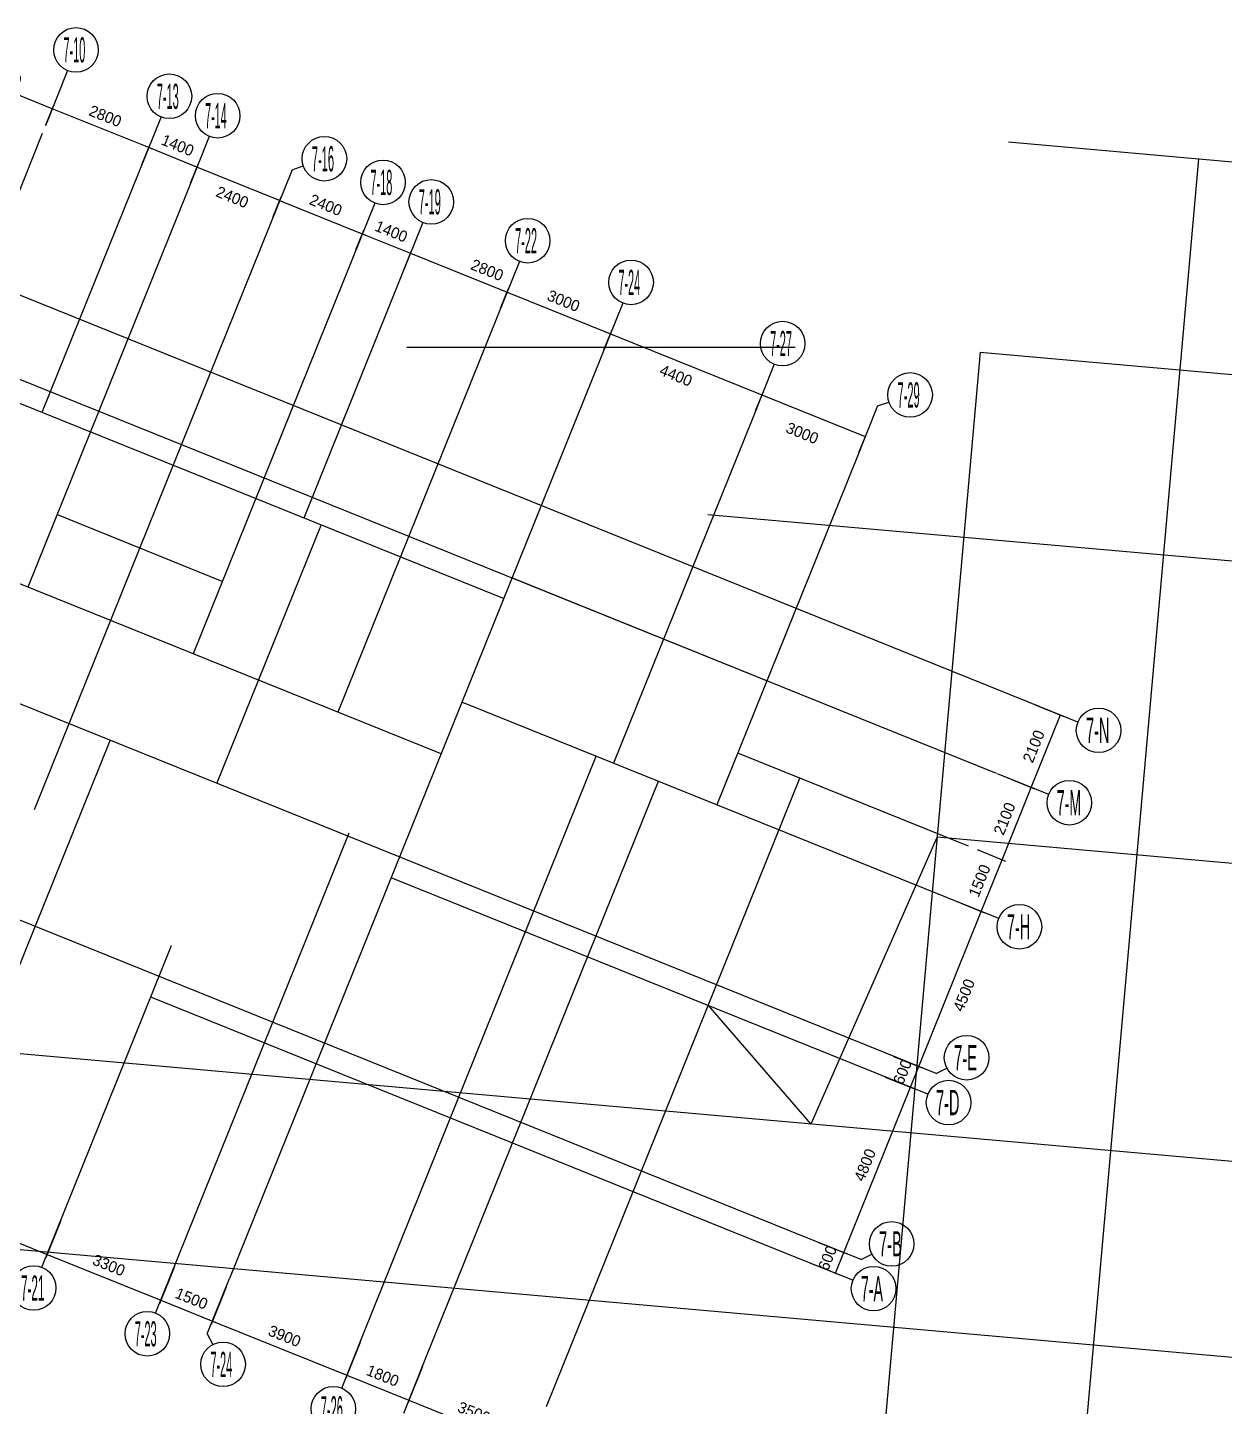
# Model space of a CAD drawing. Extents: x 471867 to 669967, y 35268 to 238913.
# Drawn here: x 544747 to 576969, y 60082 to 97192 of the extents above; entities that cross this region are included whole.
import ezdxf

# ---------------------------------------------------------------- set-up
doc = ezdxf.new("R2010")
doc.units = 0
doc.header["$LTSCALE"] = 100
doc.header["$MEASUREMENT"] = 0
doc.layers.add('DOTE', color=253, linetype='Continuous')
doc.layers.add('L-AXIS', color=3, linetype='Continuous')
doc.styles.add('hztxt2', font='hztxt2')
doc.dimstyles.get("Standard").update_dxf_attribs({"dimtxt": 300, "dimasz": 100, "dimexe": 100, "dimexo": 250, "dimgap": 100, "dimtad": 0, "dimtoh": 1, "dimdec": 0, "dimdsep": 46, "dimcen": 0.09, "dimclrt": 7, "dimadec": 0, "dimazin": 0, "dimtfac": 1, "dimtdec": 4, "dimtofl": 0, "dimtmove": 0, "dimatfit": 3, "dimfxl": 1, "dimtolj": 1, "dimtzin": 0, "dimarcsym": 0})

# ---------------------------------------------------------------- blocks, each defined once
blk = doc.blocks.new('*D284')
at = {"layer": 'L-AXIS', "color": 0, "linetype": 'ByBlock', "lineweight": -2}
for p, q in [((570308, 75068), (571075, 74759)), ((570421, 73405), (570982, 74796)), ((569747, 73677), (570514, 73367))]:
    blk.add_line(p, q, dxfattribs=at)
for points in [[(570982, 74796), (570960, 74697), (570929, 74710)], [(570421, 73405), (570443, 73504), (570474, 73491)]]:
    blk.add_solid(points, dxfattribs=at)
at = {"layer": 'L-AXIS', "color": 7, "linetype": 'Continuous', "lineweight": -2, "insert": (570377, 74231), "char_height": 300, "width": 690, "attachment_point": 5, "rotation": 68.0454, "style": 'hztxt2'}
blk.add_mtext('1500', dxfattribs=at)
blk = doc.blocks.new('*D107')
at = {"layer": 'L-AXIS', "color": 0, "linetype": 'ByBlock', "lineweight": -2}
for p, q in [((571093, 77016), (571860, 76706)), ((570982, 74796), (571767, 76744)), ((570308, 75068), (571075, 74759))]:
    blk.add_line(p, q, dxfattribs=at)
for points in [[(571767, 76744), (571745, 76645), (571714, 76657)], [(570982, 74796), (571004, 74895), (571035, 74883)]]:
    blk.add_solid(points, dxfattribs=at)
at = {"layer": 'L-AXIS', "color": 7, "linetype": 'Continuous', "lineweight": -2, "insert": (571050, 75901), "char_height": 300, "width": 775, "attachment_point": 5, "rotation": 68.0454, "style": 'hztxt2'}
blk.add_mtext('2100', dxfattribs=at)
blk = doc.blocks.new('*D186')
at = {"layer": 'L-AXIS', "color": 0, "linetype": 'ByBlock', "lineweight": -2}
for p, q in [((569747, 73677), (570514, 73367)), ((568739, 69231), (570421, 73405)), ((568064, 69503), (568831, 69194))]:
    blk.add_line(p, q, dxfattribs=at)
for points in [[(570421, 73405), (570399, 73306), (570368, 73318)], [(568739, 69231), (568761, 69330), (568792, 69318)]]:
    blk.add_solid(points, dxfattribs=at)
at = {"layer": 'L-AXIS', "color": 7, "linetype": 'Continuous', "lineweight": -2, "insert": (569957, 71152), "char_height": 300, "width": 790, "attachment_point": 5, "rotation": 68.0454, "style": 'hztxt2'}
blk.add_mtext('4500', dxfattribs=at)
blk = doc.blocks.new('*D30')
at = {"layer": 'L-AXIS', "color": 0, "linetype": 'ByBlock', "lineweight": -2}
for p, q in [((550093, 63290), (549689, 62287)), ((549726, 62379), (553343, 60921)), ((553711, 61832), (553306, 60828))]:
    blk.add_line(p, q, dxfattribs=at)
for points in [[(549726, 62379), (549825, 62357), (549813, 62326)], [(553343, 60921), (553244, 60943), (553257, 60974)]]:
    blk.add_solid(points, dxfattribs=at)
at = {"layer": 'L-AXIS', "color": 7, "linetype": 'Continuous', "lineweight": -2, "insert": (551666, 61975), "char_height": 300, "width": 775, "attachment_point": 5, "rotation": 338.0454, "style": 'hztxt2'}
blk.add_mtext('3900', dxfattribs=at)
blk = doc.blocks.new('_AXISO')
blk.add_circle((0, 0), 0.5)
blk = doc.blocks.new('*D317')
at = {"layer": 'L-AXIS', "color": 0, "linetype": 'ByBlock', "lineweight": -2}
for p, q in [((545642, 65085), (545237, 64081)), ((545274, 64174), (548335, 62940)), ((548702, 63851), (548298, 62847))]:
    blk.add_line(p, q, dxfattribs=at)
for points in [[(545274, 64174), (545373, 64152), (545361, 64121)], [(548335, 62940), (548236, 62962), (548249, 62993)]]:
    blk.add_solid(points, dxfattribs=at)
at = {"layer": 'L-AXIS', "color": 7, "linetype": 'Continuous', "lineweight": -2, "insert": (546936, 63882), "char_height": 300, "width": 780, "attachment_point": 5, "rotation": 338.0454, "style": 'hztxt2'}
blk.add_mtext('3300', dxfattribs=at)
blk = doc.blocks.new('*D173')
at = {"layer": 'L-AXIS', "color": 0, "linetype": 'ByBlock', "lineweight": -2}
for p, q in [((542303, 66431), (541898, 65427)), ((541935, 65520), (545274, 64174)), ((545642, 65085), (545237, 64081))]:
    blk.add_line(p, q, dxfattribs=at)
for points in [[(541935, 65520), (542034, 65498), (542022, 65467)], [(545274, 64174), (545175, 64196), (545188, 64227)]]:
    blk.add_solid(points, dxfattribs=at)
at = {"layer": 'L-AXIS', "color": 7, "linetype": 'Continuous', "lineweight": -2, "insert": (543873, 65379), "char_height": 300, "width": 775, "attachment_point": 5, "rotation": 338.0454, "style": 'hztxt2'}
blk.add_mtext('3600', dxfattribs=at)
blk = doc.blocks.new('*D117')
at = {"layer": 'L-AXIS', "color": 0, "linetype": 'ByBlock', "lineweight": -2}
for p, q in [((548702, 63851), (548298, 62847)), ((550093, 63290), (549689, 62287)), ((548335, 62940), (549726, 62379))]:
    blk.add_line(p, q, dxfattribs=at)
for points in [[(548335, 62940), (548434, 62918), (548422, 62887)], [(549726, 62379), (549627, 62401), (549640, 62432)]]:
    blk.add_solid(points, dxfattribs=at)
at = {"layer": 'L-AXIS', "color": 7, "linetype": 'Continuous', "lineweight": -2, "insert": (549162, 62984), "char_height": 300, "width": 690, "attachment_point": 5, "rotation": 338.0454, "style": 'hztxt2'}
blk.add_mtext('1500', dxfattribs=at)
blk = doc.blocks.new('*D119')
at = {"layer": 'L-AXIS', "color": 0, "linetype": 'ByBlock', "lineweight": -2}
for p, q in [((555380, 61159), (554976, 60155)), ((555013, 60248), (558259, 58940)), ((558626, 59851), (558222, 58847))]:
    blk.add_line(p, q, dxfattribs=at)
for points in [[(555013, 60248), (555112, 60226), (555099, 60195)], [(558259, 58940), (558160, 58962), (558173, 58992)]]:
    blk.add_solid(points, dxfattribs=at)
at = {"layer": 'L-AXIS', "color": 7, "linetype": 'Continuous', "lineweight": -2, "insert": (556767, 59919), "char_height": 300, "width": 780, "attachment_point": 5, "rotation": 338.0454, "style": 'hztxt2'}
blk.add_mtext('3500', dxfattribs=at)
blk = doc.blocks.new('*D394')
at = {"layer": 'L-AXIS', "color": 0, "linetype": 'ByBlock', "lineweight": -2}
for p, q in [((553711, 61832), (553306, 60828)), ((553343, 60921), (555013, 60248)), ((555380, 61159), (554976, 60155))]:
    blk.add_line(p, q, dxfattribs=at)
for points in [[(553343, 60921), (553442, 60899), (553430, 60868)], [(555013, 60248), (554914, 60270), (554926, 60301)]]:
    blk.add_solid(points, dxfattribs=at)
at = {"layer": 'L-AXIS', "color": 7, "linetype": 'Continuous', "lineweight": -2, "insert": (554309, 60909), "char_height": 300, "width": 690, "attachment_point": 5, "rotation": 338.0454, "style": 'hztxt2'}
blk.add_mtext('1800', dxfattribs=at)
blk = doc.blocks.new('*D425')
at = {"layer": 'L-AXIS', "color": 0, "linetype": 'ByBlock', "lineweight": -2}
for p, q in [((566720, 64223), (568514, 68675)), ((567840, 68947), (568607, 68637)), ((566045, 64495), (566813, 64185))]:
    blk.add_line(p, q, dxfattribs=at)
for points in [[(568514, 68675), (568492, 68576), (568462, 68588)], [(566720, 64223), (566742, 64322), (566773, 64309)]]:
    blk.add_solid(points, dxfattribs=at)
at = {"layer": 'L-AXIS', "color": 7, "linetype": 'Continuous', "lineweight": -2, "insert": (567292, 66580), "char_height": 300, "width": 790, "attachment_point": 5, "rotation": 68.0454, "style": 'hztxt2'}
blk.add_mtext('4800', dxfattribs=at)
blk = doc.blocks.new('*D262')
at = {"layer": 'L-AXIS', "color": 0, "linetype": 'ByBlock', "lineweight": -2}
for p, q in [((566045, 64495), (566813, 64185)), ((566495, 63666), (566720, 64223)), ((565821, 63938), (566588, 63629))]:
    blk.add_line(p, q, dxfattribs=at)
for points in [[(566720, 64223), (566698, 64124), (566667, 64136)], [(566495, 63666), (566517, 63765), (566548, 63753)]]:
    blk.add_solid(points, dxfattribs=at)
at = {"layer": 'L-AXIS', "color": 7, "linetype": 'Continuous', "lineweight": -2, "insert": (566283, 64075), "char_height": 300, "width": 556.67, "attachment_point": 5, "rotation": 68.0454, "style": 'hztxt2'}
blk.add_mtext('600', dxfattribs=at)
blk = doc.blocks.new('*D313')
at = {"layer": 'L-AXIS', "color": 0, "linetype": 'ByBlock', "lineweight": -2}
for p, q in [((568064, 69503), (568831, 69194)), ((568514, 68675), (568739, 69231)), ((567840, 68947), (568607, 68637))]:
    blk.add_line(p, q, dxfattribs=at)
for points in [[(568739, 69231), (568717, 69132), (568686, 69145)], [(568514, 68675), (568536, 68774), (568567, 68761)]]:
    blk.add_solid(points, dxfattribs=at)
at = {"layer": 'L-AXIS', "color": 7, "linetype": 'Continuous', "lineweight": -2, "insert": (568302, 69084), "char_height": 300, "width": 556.67, "attachment_point": 5, "rotation": 68.0454, "style": 'hztxt2'}
blk.add_mtext('600', dxfattribs=at)
blk = doc.blocks.new('*D154')
at = {"layer": 'L-AXIS', "color": 0, "linetype": 'ByBlock', "lineweight": -2}
for p, q in [((554884, 90687), (555095, 91212)), ((555058, 91119), (557655, 90072)), ((557481, 89640), (557692, 90165))]:
    blk.add_line(p, q, dxfattribs=at)
for points in [[(555058, 91119), (555157, 91097), (555144, 91066)], [(557655, 90072), (557556, 90094), (557568, 90125)]]:
    blk.add_solid(points, dxfattribs=at)
at = {"layer": 'L-AXIS', "color": 7, "linetype": 'Continuous', "lineweight": -2, "insert": (557121, 90665), "char_height": 300, "width": 780, "attachment_point": 5, "rotation": 338.0454, "style": 'hztxt2'}
blk.add_mtext('2800', dxfattribs=at)
blk = doc.blocks.new('*D9')
at = {"layer": 'L-AXIS', "color": 0, "linetype": 'ByBlock', "lineweight": -2}
for p, q in [((549133, 93005), (549345, 93530)), ((551534, 92540), (549308, 93437)), ((551359, 92108), (551571, 92633))]:
    blk.add_line(p, q, dxfattribs=at)
for points in [[(549308, 93437), (549407, 93415), (549394, 93384)], [(551534, 92540), (551435, 92562), (551447, 92593)]]:
    blk.add_solid(points, dxfattribs=at)
at = {"layer": 'L-AXIS', "color": 7, "linetype": 'Continuous', "lineweight": -2, "insert": (550259, 92629), "char_height": 300, "width": 785, "attachment_point": 5, "rotation": 338.0454, "style": 'hztxt2'}
blk.add_mtext('2400', dxfattribs=at)
blk = doc.blocks.new('*D377')
at = {"layer": 'L-AXIS', "color": 0, "linetype": 'ByBlock', "lineweight": -2}
for p, q in [((551359, 92108), (551571, 92633)), ((551534, 92540), (553759, 91643)), ((553585, 91211), (553797, 91735))]:
    blk.add_line(p, q, dxfattribs=at)
for points in [[(551534, 92540), (551633, 92518), (551620, 92487)], [(553759, 91643), (553661, 91665), (553673, 91695)]]:
    blk.add_solid(points, dxfattribs=at)
at = {"layer": 'L-AXIS', "color": 7, "linetype": 'Continuous', "lineweight": -2, "insert": (552777, 92416), "char_height": 300, "width": 785, "attachment_point": 5, "rotation": 338.0454, "style": 'hztxt2'}
blk.add_mtext('2400', dxfattribs=at)
blk = doc.blocks.new('*D231')
at = {"layer": 'L-AXIS', "color": 0, "linetype": 'ByBlock', "lineweight": -2}
for p, q in [((553585, 91211), (553797, 91735)), ((553759, 91643), (555058, 91119)), ((554884, 90687), (555095, 91212))]:
    blk.add_line(p, q, dxfattribs=at)
for points in [[(553759, 91643), (553858, 91621), (553846, 91590)], [(555058, 91119), (554959, 91141), (554971, 91172)]]:
    blk.add_solid(points, dxfattribs=at)
at = {"layer": 'L-AXIS', "color": 7, "linetype": 'Continuous', "lineweight": -2, "insert": (554540, 91705), "char_height": 300, "width": 695, "attachment_point": 5, "rotation": 338.0454, "style": 'hztxt2'}
blk.add_mtext('1400', dxfattribs=at)
blk = doc.blocks.new('*D258')
at = {"layer": 'L-AXIS', "color": 0, "linetype": 'ByBlock', "lineweight": -2}
for p, q in [((547835, 93529), (548047, 94053)), ((549308, 93437), (548009, 93961)), ((549133, 93005), (549345, 93530))]:
    blk.add_line(p, q, dxfattribs=at)
for points in [[(548009, 93961), (548108, 93939), (548096, 93908)], [(549308, 93437), (549209, 93459), (549221, 93490)]]:
    blk.add_solid(points, dxfattribs=at)
at = {"layer": 'L-AXIS', "color": 7, "linetype": 'Continuous', "lineweight": -2, "insert": (548789, 94023), "char_height": 300, "width": 695, "attachment_point": 5, "rotation": 338.0454, "style": 'hztxt2'}
blk.add_mtext('1400', dxfattribs=at)
blk = doc.blocks.new('*D94')
at = {"layer": 'L-AXIS', "color": 0, "linetype": 'ByBlock', "lineweight": -2}
for p, q in [((542456, 95697), (542667, 96222)), ((545412, 95007), (542630, 96129)), ((545238, 94575), (545450, 95100))]:
    blk.add_line(p, q, dxfattribs=at)
for points in [[(542630, 96129), (542729, 96107), (542716, 96076)], [(545412, 95007), (545313, 95029), (545326, 95060)]]:
    blk.add_solid(points, dxfattribs=at)
at = {"layer": 'L-AXIS', "color": 7, "linetype": 'Continuous', "lineweight": -2, "insert": (544152, 95893), "char_height": 300, "width": 780, "attachment_point": 5, "rotation": 338.0454, "style": 'hztxt2'}
blk.add_mtext('3000', dxfattribs=at)
blk = doc.blocks.new('*D149')
at = {"layer": 'L-AXIS', "color": 0, "linetype": 'ByBlock', "lineweight": -2}
for p, q in [((545238, 94575), (545450, 95100)), ((548009, 93961), (545412, 95007)), ((547835, 93529), (548047, 94053))]:
    blk.add_line(p, q, dxfattribs=at)
for points in [[(545412, 95007), (545511, 94985), (545499, 94955)], [(548009, 93961), (547910, 93983), (547923, 94013)]]:
    blk.add_solid(points, dxfattribs=at)
at = {"layer": 'L-AXIS', "color": 7, "linetype": 'Continuous', "lineweight": -2, "insert": (546841, 94809), "char_height": 300, "width": 780, "attachment_point": 5, "rotation": 338.0454, "style": 'hztxt2'}
blk.add_mtext('2800', dxfattribs=at)
blk = doc.blocks.new('*D93')
at = {"layer": 'L-AXIS', "color": 0, "linetype": 'ByBlock', "lineweight": -2}
for p, q in [((560263, 88519), (560475, 89043)), ((560437, 88951), (564518, 87306)), ((564344, 86874), (564556, 87398))]:
    blk.add_line(p, q, dxfattribs=at)
for points in [[(560437, 88951), (560536, 88929), (560524, 88898)], [(564518, 87306), (564419, 87328), (564432, 87358)]]:
    blk.add_solid(points, dxfattribs=at)
at = {"layer": 'L-AXIS', "color": 7, "linetype": 'Continuous', "lineweight": -2, "insert": (562204, 87826), "char_height": 300, "width": 795, "attachment_point": 5, "rotation": 338.0454, "style": 'hztxt2'}
blk.add_mtext('4400', dxfattribs=at)
blk = doc.blocks.new('*D338')
at = {"layer": 'L-AXIS', "color": 0, "linetype": 'ByBlock', "lineweight": -2}
for p, q in [((557481, 89640), (557692, 90165)), ((557655, 90072), (560437, 88951)), ((560263, 88519), (560475, 89043))]:
    blk.add_line(p, q, dxfattribs=at)
for points in [[(557655, 90072), (557754, 90050), (557741, 90019)], [(560437, 88951), (560338, 88973), (560351, 89004)]]:
    blk.add_solid(points, dxfattribs=at)
at = {"layer": 'L-AXIS', "color": 7, "linetype": 'Continuous', "lineweight": -2, "insert": (559177, 89836), "char_height": 300, "width": 780, "attachment_point": 5, "rotation": 338.0454, "style": 'hztxt2'}
blk.add_mtext('3000', dxfattribs=at)
blk = doc.blocks.new('*D399')
at = {"layer": 'L-AXIS', "color": 0, "linetype": 'ByBlock', "lineweight": -2}
for p, q in [((564344, 86874), (564556, 87398)), ((564518, 87306), (567301, 86184)), ((567127, 85752), (567338, 86277))]:
    blk.add_line(p, q, dxfattribs=at)
for points in [[(564518, 87306), (564617, 87284), (564605, 87253)], [(567301, 86184), (567202, 86206), (567214, 86237)]]:
    blk.add_solid(points, dxfattribs=at)
at = {"layer": 'L-AXIS', "color": 7, "linetype": 'Continuous', "lineweight": -2, "insert": (565604, 86276), "char_height": 300, "width": 780, "attachment_point": 5, "rotation": 338.0454, "style": 'hztxt2'}
blk.add_mtext('3000', dxfattribs=at)
blk = doc.blocks.new('*D58')
at = {"layer": 'L-AXIS', "color": 0, "linetype": 'ByBlock', "lineweight": -2}
for p, q in [((571767, 76744), (572552, 78691)), ((571878, 78963), (572645, 78654)), ((571093, 77016), (571860, 76706))]:
    blk.add_line(p, q, dxfattribs=at)
for points in [[(572552, 78691), (572530, 78593), (572499, 78605)], [(571767, 76744), (571789, 76843), (571820, 76830)]]:
    blk.add_solid(points, dxfattribs=at)
at = {"layer": 'L-AXIS', "color": 7, "linetype": 'Continuous', "lineweight": -2, "insert": (571835, 77848), "char_height": 300, "width": 775, "attachment_point": 5, "rotation": 68.0454, "style": 'hztxt2'}
blk.add_mtext('2100', dxfattribs=at)

msp = doc.modelspace()

# ---------------------------------------------------------------- linework, layer by layer
at = {"layer": 'DOTE'}
for p, q in [((571646, 79056.8), (530053.9, 95822.8)), ((545144.6, 94343.6), (540856.2, 83705.3)), ((571158.1, 94112.8), (591751.3, 92286.4)), ((576271.3, 93659.3), (572120.8, 46861.6)), ((557563.8, 81822.3), (529044.5, 93318.6)), ((547741.5, 93296.7), (545135.6, 86832.1)), ((549040, 92773.3), (544751.6, 82135.1)), ((551265.9, 91876), (544921.3, 76136.6)), ((553491.9, 90978.7), (549203.6, 80340.5)), ((570831.9, 77120.7), (537661.8, 90491.8)), ((554790.4, 90455.3), (552184.5, 83990.7)), ((555881.4, 77648.6), (527362, 89144.9)), ((557387.3, 89408.5), (553099, 78770.2)), ((554958.1, 88587.9), (565409.3, 88587.9)), ((570388.9, 88458.7), (566741.9, 47338.6)), ((570388.9, 88458.7), (591247.7, 86608.7)), ((560169.8, 88286.9), (550186.9, 63522.1)), ((564250.7, 86641.8), (560523.1, 77394.8)), ((567033.1, 85520.2), (563305.6, 76273.2)), ((549988.7, 82288.2), (545536.8, 84082.8)), ((563058.1, 84089.2), (590806, 81628.2)), ((549844.2, 76847.7), (552648.2, 83803.8)), ((564651.5, 79612.1), (557788.2, 82378.7)), ((567832.5, 69596.5), (538343.4, 81483.7)), ((569514.9, 73770.2), (556442.2, 79039.8)), ((542396.1, 66662.6), (546969, 78006.7)), ((553804.1, 62063.9), (560059.4, 77581.7)), ((570075.7, 75161.4), (563866.4, 77664.4)), ((555473.6, 61391), (561728.9, 76908.7)), ((558719.7, 60082.4), (565535.8, 76991.4)), ((548795.7, 64082.9), (553406, 75519.7)), ((569231.6, 75409.9), (565835.4, 67679.7)), ((569231.6, 75409.9), (664009.5, 67003.9)), ((565813.6, 64588.1), (539385.2, 75241.5)), ((567608.1, 69040), (554535.5, 74309.7)), ((598855.8, 64751.1), (495312.2, 73934.5)), ((545735, 65316.6), (548625.5, 72487.1)), ((565589.2, 64031.6), (548064.7, 71095.9)), ((563068.3, 70870), (565835.4, 67679.7)), ((662839, 53805.8), (502916.7, 67989.4))]:
    msp.add_line(p, q, dxfattribs=at)
at = {"layer": 'L-AXIS'}
for p, q in [((545826.5, 96035.2), (545226, 94545.7)), ((548342, 94786.3), (547741.5, 93296.7)), ((549640.4, 94262.9), (549040, 92773.3)), ((551866.4, 93365.6), (551265.9, 91876)), ((551866.4, 93365.6), (552171.4, 93468.5)), ((554092.3, 92468.3), (553491.9, 90978.7)), ((555390.8, 91944.9), (554790.4, 90455.3)), ((557987.8, 90898), (557387.3, 89408.5)), ((560770.2, 89776.4), (560169.8, 88286.9)), ((564851.1, 88131.4), (564250.7, 86641.8)), ((567633.5, 87009.7), (567033.1, 85520.2)), ((567633.5, 87009.7), (567938.6, 87112.7)), ((573023.5, 78501.5), (571646, 79056.8)), ((572238.4, 76553.8), (570860.8, 77109.1)), ((570892.4, 73214.9), (569514.9, 73770.2)), ((569210, 69041.2), (567832.5, 69596.5)), ((568985.7, 68484.7), (567608.1, 69040)), ((569210, 69041.2), (569495.7, 69189.6)), ((545134.6, 63827.1), (545735, 65316.6)), ((567191.1, 64032.8), (565813.6, 64588.1)), ((548195.3, 62593.3), (548795.7, 64082.9)), ((566966.8, 63476.3), (565589.2, 64031.6)), ((567191.1, 64032.8), (567476.8, 64181.2)), ((549586.5, 62032.5), (550186.9, 63522.1)), ((549586.5, 62032.5), (549734.9, 61746.8)), ((553203.7, 60574.4), (553804.1, 62063.9)), ((554873.1, 59901.4), (555473.6, 61391))]:
    msp.add_line(p, q, dxfattribs=at)

# ---------------------------------------------------------------- block references
ref = msp.add_blockref('_AXISO', (546050.8, 96591.7), dxfattribs=dict(at, xscale=1199.999999999997, yscale=1200, rotation=359.9996457873818))
ref.add_attrib('A', '7-10', (545711.4, 96252.3), dxfattribs={"height": 678.82, "style": 'hztxt2', "width": 0.325})
ref = msp.add_blockref('_AXISO', (548566.3, 95342.8), dxfattribs=dict(at, xscale=1199.999999999997, yscale=1200, rotation=359.9996457873818))
ref.add_attrib('A', '7-13', (548226.9, 95003.4), dxfattribs={"height": 678.82, "style": 'hztxt2', "width": 0.325})
ref = msp.add_blockref('_AXISO', (549864.8, 94819.4), dxfattribs=dict(at, xscale=1199.999999999997, yscale=1200, rotation=359.9996457873818))
ref.add_attrib('A', '7-14', (549525.3, 94479.9), dxfattribs={"height": 678.82, "style": 'hztxt2', "width": 0.320988})
ref = msp.add_blockref('_AXISO', (552739.9, 93660.3), dxfattribs=dict(at, xscale=1199.999999999997, yscale=1200, rotation=359.9996457873818))
ref.add_attrib('A', '7-16', (552400.5, 93320.9), dxfattribs={"height": 678.82, "style": 'hztxt2', "width": 0.329114})
ref = msp.add_blockref('_AXISO', (554316.7, 93024.8), dxfattribs=dict(at, xscale=1199.999999999997, yscale=1200, rotation=359.9996457873818))
ref.add_attrib('A', '7-18', (553977.2, 92685.4), dxfattribs={"height": 678.82, "style": 'hztxt2', "width": 0.325})
ref = msp.add_blockref('_AXISO', (555615.1, 92501.3), dxfattribs=dict(at, xscale=1199.999999999997, yscale=1200, rotation=359.9996457873818))
ref.add_attrib('A', '7-19', (555275.7, 92161.9), dxfattribs={"height": 678.82, "style": 'hztxt2', "width": 0.329114})
ref = msp.add_blockref('_AXISO', (558212.1, 91454.5), dxfattribs=dict(at, xscale=1199.999999999997, yscale=1200, rotation=359.9996457873818))
ref.add_attrib('A', '7-22', (557872.7, 91115.1), dxfattribs={"height": 678.82, "style": 'hztxt2', "width": 0.325})
ref = msp.add_blockref('_AXISO', (560994.5, 90332.9), dxfattribs=dict(at, xscale=1199.999999999997, yscale=1200, rotation=359.9996457873818))
ref.add_attrib('A', '7-24', (560655.1, 89993.5), dxfattribs={"height": 678.82, "style": 'hztxt2', "width": 0.320988})
ref = msp.add_blockref('_AXISO', (565075.4, 88687.9), dxfattribs=dict(at, xscale=1199.999999999997, yscale=1200, rotation=359.9996457873818))
ref.add_attrib('A', '7-27', (564736, 88348.4), dxfattribs={"height": 678.82, "style": 'hztxt2', "width": 0.325})
ref = msp.add_blockref('_AXISO', (568507.1, 87304.5), dxfattribs=dict(at, xscale=1199.999999999997, yscale=1200, rotation=359.9996457873818))
ref.add_attrib('A', '7-29', (568167.7, 86965.1), dxfattribs={"height": 678.82, "style": 'hztxt2', "width": 0.329114})
ref = msp.add_blockref('_AXISO', (573580, 78277.2), dxfattribs=dict(at, xscale=1199.999999999997, yscale=1200, rotation=359.9996457873818))
ref.add_attrib('A', '7-N', (573240.6, 77937.8), dxfattribs={"height": 678.82, "style": 'hztxt2', "width": 0.433333})
ref = msp.add_blockref('_AXISO', (572794.9, 76329.5), dxfattribs=dict(at, xscale=1199.999999999997, yscale=1200, rotation=359.9996457873818))
ref.add_attrib('A', '7-M', (572455.5, 75990), dxfattribs={"height": 678.82, "style": 'hztxt2', "width": 0.419355})
ref = msp.add_blockref('_AXISO', (571448.9, 72990.5), dxfattribs=dict(at, xscale=1199.999999999997, yscale=1200, rotation=359.9996457873818))
ref.add_attrib('A', '7-H', (571109.5, 72651.1), dxfattribs={"height": 678.82, "style": 'hztxt2', "width": 0.433333})
ref = msp.add_blockref('_AXISO', (570028.2, 69466.1), dxfattribs=dict(at, xscale=1199.999999999997, yscale=1200, rotation=359.9996457873818))
ref.add_attrib('A', '7-E', (569688.8, 69126.7), dxfattribs={"height": 678.82, "style": 'hztxt2', "width": 0.440678})
ref = msp.add_blockref('_AXISO', (569542.2, 68260.4), dxfattribs=dict(at, xscale=1199.999999999997, yscale=1200, rotation=359.9996457873818))
ref.add_attrib('A', '7-D', (569202.8, 67921), dxfattribs={"height": 678.82, "style": 'hztxt2', "width": 0.433333})
ref = msp.add_blockref('_AXISO', (568009.3, 64457.7), dxfattribs=dict(at, xscale=1199.999999999997, yscale=1200, rotation=359.9996457873818))
ref.add_attrib('A', '7-B', (567669.9, 64118.3), dxfattribs={"height": 678.82, "style": 'hztxt2', "width": 0.433333})
ref = msp.add_blockref('_AXISO', (544910.3, 63270.6), dxfattribs=dict(at, xscale=1199.999999999997, yscale=1200, rotation=359.999645787379))
ref.add_attrib('A', '7-21', (544570.8, 62931.2), dxfattribs={"height": 678.82, "style": 'hztxt2', "width": 0.346667})
ref = msp.add_blockref('_AXISO', (567523.3, 63252), dxfattribs=dict(at, xscale=1199.999999999997, yscale=1200, rotation=359.9996457873818))
ref.add_attrib('A', '7-A', (567183.9, 62912.6), dxfattribs={"height": 678.82, "style": 'hztxt2', "width": 0.419355})
ref = msp.add_blockref('_AXISO', (547970.9, 62036.8), dxfattribs=dict(at, xscale=1199.999999999997, yscale=1200, rotation=359.999645787379))
ref.add_attrib('A', '7-23', (547631.5, 61697.4), dxfattribs={"height": 678.82, "style": 'hztxt2', "width": 0.325})
ref = msp.add_blockref('_AXISO', (550011.4, 61214.3), dxfattribs=dict(at, xscale=1199.999999999997, yscale=1200, rotation=359.999645787379))
ref.add_attrib('A', '7-24', (549672, 60874.9), dxfattribs={"height": 678.82, "style": 'hztxt2', "width": 0.320988})
ref = msp.add_blockref('_AXISO', (552979.3, 60017.9), dxfattribs=dict(at, xscale=1199.999999999997, yscale=1200, rotation=359.999645787379))
ref.add_attrib('A', '7-26', (552639.9, 59678.5), dxfattribs={"height": 678.82, "style": 'hztxt2', "width": 0.329114})

# ---------------------------------------------------------------- dimensions: what is measured, and where the dimension line sits
for base, p1, p2, angle, picture, middle in [((542629.7, 96129), (545144.6, 94343.6), (542362.1, 95465.2), 158.04538, '*D94', (544151.8, 95892.8)), ((545412.2, 95007.4), (547741.5, 93296.7), (545144.6, 94343.6), 158.04538, '*D149', (546841.5, 94808.6)), ((548009.1, 93960.6), (549040, 92773.3), (547741.5, 93296.7), 158.04538, '*D258', (548789.2, 94023.5)), ((549307.6, 93437.2), (551265.9, 91876), (549040, 92773.3), 158.04538, '*D9', (550259, 92629.2)), ((553759.5, 91642.6), (551265.9, 91876), (553491.9, 90978.7), 338.04538, '*D377', (552777.4, 92415.8)), ((555058, 91119.2), (553491.9, 90978.7), (554790.4, 90455.3), 338.04538, '*D231', (554539.6, 91705.5)), ((557654.9, 90072.3), (554790.4, 90455.3), (557387.3, 89408.5), 338.04538, '*D154', (557121.2, 90664.8)), ((560437.3, 88950.7), (557387.3, 89408.5), (560169.8, 88286.9), 338.04538, '*D338', (559177, 89836.1)), ((564518.3, 87305.7), (560169.8, 88286.9), (564250.7, 86641.8), 338.04538, '*D93', (562204, 87825.7)), ((567300.7, 86184), (564250.7, 86641.8), (567033.1, 85520.2), 338.04538, '*D399', (565603.7, 86276.1)), ((572552.2, 78691.5), (570860.8, 77109.1), (571646, 79056.8), 68.04538, '*D58', (571835, 77848.5)), ((571767, 76743.8), (570075.7, 75161.4), (570860.8, 77109.1), 68.04538, '*D107', (571049.9, 75900.8)), ((570981.9, 74796.1), (569514.9, 73770.2), (570075.7, 75161.4), 68.04538, '*D284', (570376.9, 74231.3)), ((570421.1, 73404.9), (567832.5, 69596.5), (569514.9, 73770.2), 68.04538, '*D186', (569956.8, 71152)), ((568738.7, 69231.2), (567608.1, 69040), (567832.5, 69596.5), 68.04538, '*D313', (568301.9, 69083.8)), ((568514.3, 68674.7), (565813.6, 64588.1), (567608.1, 69040), 68.04538, '*D425', (567292.4, 66579.6)), ((545274.4, 64173.9), (542396.1, 66662.6), (545735, 65316.6), 338.04538, '*D173', (543873.3, 65379)), ((548335.1, 62940.1), (545735, 65316.6), (548795.7, 64082.9), 338.04538, '*D317', (546935.6, 63881.6)), ((566719.8, 64222.8), (565589.2, 64031.6), (565813.6, 64588.1), 68.04538, '*D262', (566283, 64075.4)), ((549726.3, 62379.3), (548795.7, 64082.9), (550186.9, 63522.1), 338.04538, '*D117', (549161.5, 62984.3)), ((553343.4, 60921.2), (550186.9, 63522.1), (553804.1, 62063.9), 338.04538, '*D30', (551665.7, 61974.8)), ((555012.9, 60248.2), (553804.1, 62063.9), (555473.6, 61391), 338.04538, '*D394', (554309, 60909.3)), ((558259.1, 58939.7), (555473.6, 61391), (558719.7, 60082.4), 338.04538, '*D119', (556766.9, 59918.5))]:
    dim = msp.add_linear_dim(base=base, p1=p1, p2=p2, angle=angle, dimstyle='Standard', dxfattribs=at)
    dim.commit()
    dim.dimension.update_dxf_attribs({"geometry": picture, "text_midpoint": middle})

doc.saveas('drawing.dxf')
